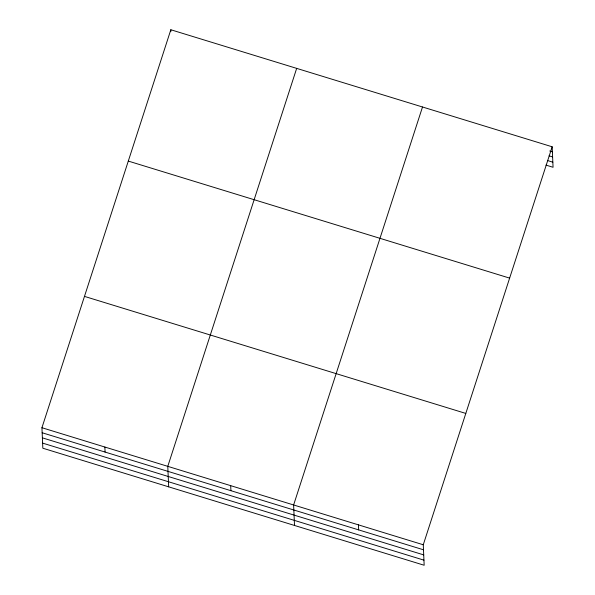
<?xml version="1.0" encoding="UTF-8"?>
<svg xmlns="http://www.w3.org/2000/svg" width="595" height="595" viewBox="0 0 595 595"><rect width="100%" height="100%" fill="white"/><g stroke="black" fill="none" stroke-linecap="round" stroke-linejoin="round"><path stroke-width="0.89" d="M552.167 146.787L423.268 544.767L424.168 565.25L42.833 448.214L41.94 427.723L170.832 29.75L552.167 146.787L553.06 167.277L545.957 165.098M296.674 68.373L167.783 466.346L168.675 486.836M422.51 106.996L293.618 504.969L294.51 525.459M549.721 151.004L552.383 151.814M549.059 155.831L552.606 156.916M547.512 160.538L552.837 162.175M128.297 161.081L509.632 278.118M84.475 296.392L465.803 413.428M41.94 427.723L423.268 544.767M42.156 432.758L423.491 549.795M42.379 437.853L423.714 554.897M42.609 443.111L423.945 560.148M358.443 524.864L358.666 529.9M230.696 485.661L230.92 490.689M170.832 29.75L170.906 31.423M104.861 447.038L105.077 452.066"/></g></svg>
